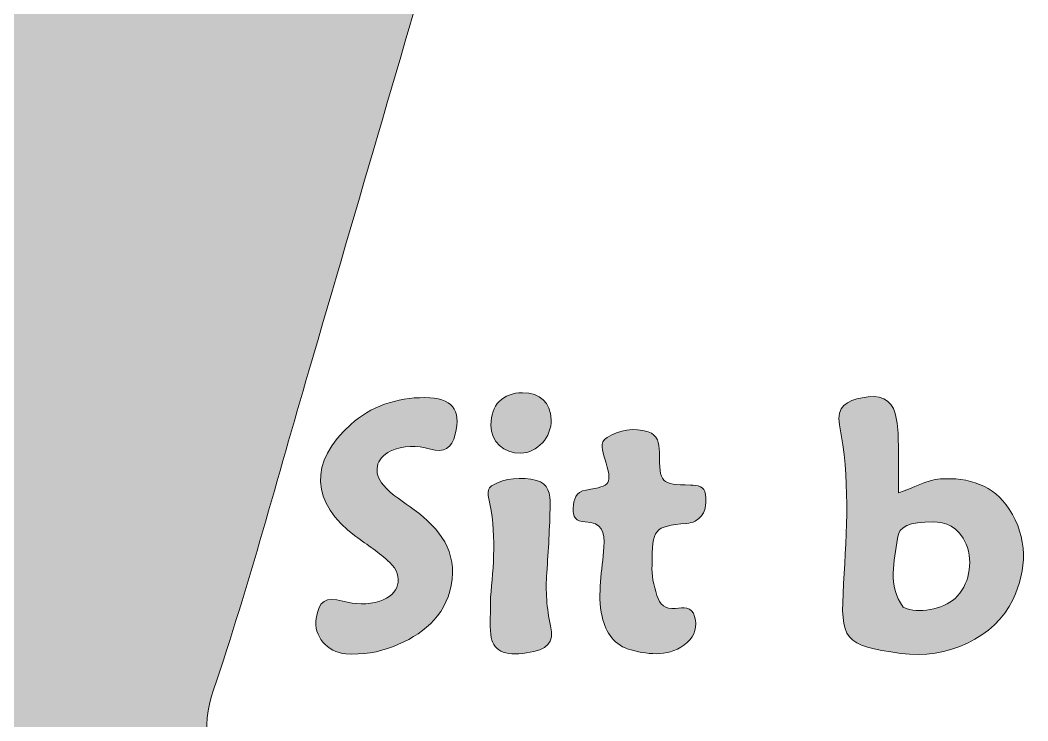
# Model space of a CAD drawing. Extents: x 542 to 1458, y -1458 to -542.
# Drawn here: x 999.9 to 1280.8, y -1195.3 to -1000 of the extents above; entities that cross this region are included whole.
import ezdxf

# ---------------------------------------------------------------- set-up
doc = ezdxf.new("R2010")
doc.units = 0
doc.header["$MEASUREMENT"] = 0
doc.layers.add('katman 1', color=7, linetype='Continuous')

# ---------------------------------------------------------------- blocks, each defined once
blk = doc.blocks.new('block 3')
at = {"layer": 'katman 1', "true_color": 0xffffff}
h = blk.add_hatch(color=7, dxfattribs=at)
h.dxf.hatch_style = 2
edge = h.paths.add_edge_path()
edge.add_spline(control_points=[(1179.06, -803.6), (1168.55, -802.65), (1164.66, -809.01), (1162.14, -817.65), (1134.98, -911.05), (1107.74, -1004.43), (1080.38, -1097.77), (1071.68, -1127.45), (1063.75, -1157.37), (1053.8, -1186.66), (1050.11, -1197.5), (1051.99, -1206.19), (1059.12, -1215.29), (1070.87, -1230.27), (1076.42, -1248.3), (1079.23, -1266.85), (1087.23, -1319.56), (1071.71, -1364.77), (1034.42, -1402.66), (1032.44, -1404.67), (1030.2, -1406.42), (1028.16, -1408.38), (1024.15, -1412.25), (1024.01, -1414.87), (1027.54, -1419.14), (1038.77, -1432.74), (1052.87, -1442.11), (1069.72, -1447.22), (1073.12, -1448.24), (1074.88, -1449.61), (1074.6, -1453.4), (1074.38, -1456.28), (1073.2, -1457.71), (1070.39, -1457.87), (1069.4, -1457.93), (1068.4, -1457.91), (1067.4, -1457.91), (974.92, -1457.91), (882.45, -1457.91), (789.97, -1457.91), (782.86, -1457.9), (781.66, -1456.24), (783.08, -1449.72), (783.68, -1446.96), (785.72, -1447.04), (787.47, -1446.51), (804.32, -1441.48), (817.84, -1431.64), (828.72, -1418.01), (832.87, -1412.81), (832.78, -1411.68), (827.94, -1407.15), (809.2, -1389.59), (793.65, -1369.66), (785.56, -1345.08), (767.82, -1291.22), (775.46, -1241.35), (811.12, -1196.6), (815.72, -1190.82), (816.74, -1185.2), (814.44, -1178.54), (813.69, -1176.34), (813.06, -1174.1), (812.33, -1171.89), (810.29, -1165.72), (805.02, -1161.74), (798.5, -1161.5), (796.84, -1161.44), (795.17, -1161.54), (793.51, -1161.62), (790.97, -1161.74), (789.37, -1160.39), (788.55, -1158.2), (787.54, -1155.48), (789.9, -1154.8), (791.59, -1153.9), (804.56, -1147.01), (817.18, -1139.61), (828.18, -1129.75), (829.92, -1128.2), (831.59, -1126.57), (833.33, -1125.02), (834.62, -1123.88), (835.54, -1121.39), (837.68, -1122.57), (839.65, -1123.66), (841.41, -1125.45), (841.41, -1128.11), (841.41, -1130.94), (841.26, -1133.77), (841.35, -1136.6), (841.66, -1146.31), (851.12, -1155.84), (860.76, -1156.28), (862.19, -1156.34), (863.31, -1155.62), (864.49, -1155.03), (872.25, -1151.15), (880.23, -1147.84), (888.82, -1146.31), (895.17, -1145.19), (897.74, -1140.87), (899.42, -1135.17), (914.34, -1084.62), (929.34, -1034.09), (944.4, -983.58), (965.21, -913.79), (986.09, -844.02), (1006.99, -774.26), (1009.17, -766.99), (1011.02, -759.95), (1003.58, -754.37), (1002.33, -753.42), (1002.45, -752.07), (1003.37, -750.8), (1004.36, -749.43), (1005.54, -749.77), (1006.92, -750.17), (1026.06, -755.8), (1045.23, -761.35), (1064.37, -766.97), (1100.43, -777.54), (1136.48, -788.13), (1172.52, -798.75), (1175.03, -799.49), (1177.64, -800.26), (1179.06, -803.6)], knot_values=[0, 0, 0, 0, 1, 1, 1, 2, 2, 2, 3, 3, 3, 4, 4, 4, 5, 5, 5, 6, 6, 6, 7, 7, 7, 8, 8, 8, 9, 9, 9, 10, 10, 10, 11, 11, 11, 12, 12, 12, 13, 13, 13, 14, 14, 14, 15, 15, 15, 16, 16, 16, 17, 17, 17, 18, 18, 18, 19, 19, 19, 20, 20, 20, 21, 21, 21, 22, 22, 22, 23, 23, 23, 24, 24, 24, 25, 25, 25, 26, 26, 26, 27, 27, 27, 28, 28, 28, 29, 29, 29, 30, 30, 30, 31, 31, 31, 32, 32, 32, 33, 33, 33, 34, 34, 34, 35, 35, 35, 36, 36, 36, 37, 37, 37, 38, 38, 38, 39, 39, 39, 40, 40, 40, 41, 41, 41, 42, 42, 42, 42], degree=3, periodic=1)
edge = h.paths.add_edge_path()
edge.add_spline(control_points=[(793.28, -1293.34), (793.52, -1297.5), (793.34, -1301.72), (794.06, -1305.79), (798.46, -1330.6), (806.88, -1353.66), (822.02, -1374.25), (849.64, -1411.8), (906.68, -1434.19), (953.06, -1424.39), (1006.08, -1413.18), (1040.89, -1381.1), (1058.18, -1330.07), (1064.65, -1310.98), (1067.39, -1291.34), (1062.52, -1271.2), (1061.08, -1265.25), (1059.11, -1263.48), (1053.15, -1265.1), (1049.74, -1266.03), (1046.1, -1267.45), (1042.98, -1265.41), (1036.24, -1261.01), (1029.94, -1262.52), (1023.12, -1265.19), (1014.63, -1268.52), (1006, -1269.14), (997.65, -1264.11), (996.04, -1263.14), (993.85, -1262.73), (991.92, -1262.73), (981.56, -1262.68), (971.36, -1262.32), (961.83, -1257.32), (958.25, -1255.45), (955.14, -1257.07), (954.13, -1261.03), (953.35, -1264.08), (951.42, -1265.2), (948.79, -1266.2), (945.57, -1267.43), (942.32, -1267.64), (938.98, -1267.48), (933.48, -1267.21), (928.09, -1267.32), (922.68, -1268.88), (917.39, -1270.41), (912.22, -1269.14), (908.43, -1265.1), (905.05, -1261.48), (902.39, -1261.53), (898.71, -1264.62), (892.45, -1269.89), (889.53, -1269.79), (882.44, -1266.09), (874.56, -1261.98), (866.86, -1262.94), (858.65, -1266.23), (849.31, -1269.97), (839.32, -1267.71), (830.1, -1265.19), (826.51, -1264.21), (824.14, -1263.55), (821.2, -1265.56), (816.15, -1269), (810.83, -1269.53), (805.07, -1267.48), (798.95, -1265.3), (795.81, -1267.07), (794.82, -1273.45), (793.81, -1280.03), (792.82, -1286.64), (793.28, -1293.34)], knot_values=[0, 0, 0, 0, 1, 1, 1, 2, 2, 2, 3, 3, 3, 4, 4, 4, 5, 5, 5, 6, 6, 6, 7, 7, 7, 8, 8, 8, 9, 9, 9, 10, 10, 10, 11, 11, 11, 12, 12, 12, 13, 13, 13, 14, 14, 14, 15, 15, 15, 16, 16, 16, 17, 17, 17, 18, 18, 18, 19, 19, 19, 20, 20, 20, 21, 21, 21, 22, 22, 22, 23, 23, 23, 24, 24, 24, 24], degree=3, periodic=1)
at = {"layer": 'katman 1', "lineweight": 0}
blk.add_open_spline([(1179.06, -803.6), (1168.55, -802.65), (1164.66, -809.01), (1162.14, -817.65), (1134.98, -911.05), (1107.74, -1004.43), (1080.38, -1097.77), (1071.68, -1127.45), (1063.75, -1157.37), (1053.8, -1186.66), (1050.11, -1197.5), (1051.99, -1206.19), (1059.12, -1215.29), (1070.87, -1230.27), (1076.42, -1248.3), (1079.23, -1266.85), (1087.23, -1319.56), (1071.71, -1364.77), (1034.42, -1402.66), (1032.44, -1404.67), (1030.2, -1406.42), (1028.16, -1408.38), (1024.15, -1412.25), (1024.01, -1414.87), (1027.54, -1419.14), (1038.77, -1432.74), (1052.87, -1442.11), (1069.72, -1447.22), (1073.12, -1448.24), (1074.88, -1449.61), (1074.6, -1453.4), (1074.38, -1456.28), (1073.2, -1457.71), (1070.39, -1457.87), (1069.4, -1457.93), (1068.4, -1457.91), (1067.4, -1457.91), (974.92, -1457.91), (882.45, -1457.91), (789.97, -1457.91), (782.86, -1457.9), (781.66, -1456.24), (783.08, -1449.72), (783.68, -1446.96), (785.72, -1447.04), (787.47, -1446.51), (804.32, -1441.48), (817.84, -1431.64), (828.72, -1418.01), (832.87, -1412.81), (832.78, -1411.68), (827.94, -1407.15), (809.2, -1389.59), (793.65, -1369.66), (785.56, -1345.08), (767.82, -1291.22), (775.46, -1241.35), (811.12, -1196.6), (815.72, -1190.82), (816.74, -1185.2), (814.44, -1178.54), (813.69, -1176.34), (813.06, -1174.1), (812.33, -1171.89), (810.29, -1165.72), (805.02, -1161.74), (798.5, -1161.5), (796.84, -1161.44), (795.17, -1161.54), (793.51, -1161.62), (790.97, -1161.74), (789.37, -1160.39), (788.55, -1158.2), (787.54, -1155.48), (789.9, -1154.8), (791.59, -1153.9), (804.56, -1147.01), (817.18, -1139.61), (828.18, -1129.75), (829.92, -1128.2), (831.59, -1126.57), (833.33, -1125.02), (834.62, -1123.88), (835.54, -1121.39), (837.68, -1122.57), (839.65, -1123.66), (841.41, -1125.45), (841.41, -1128.11), (841.41, -1130.94), (841.26, -1133.77), (841.35, -1136.6), (841.66, -1146.31), (851.12, -1155.84), (860.76, -1156.28), (862.19, -1156.34), (863.31, -1155.62), (864.49, -1155.03), (872.25, -1151.15), (880.23, -1147.84), (888.82, -1146.31), (895.17, -1145.19), (897.74, -1140.87), (899.42, -1135.17), (914.34, -1084.62), (929.34, -1034.09), (944.4, -983.58), (965.21, -913.79), (986.09, -844.02), (1006.99, -774.26), (1009.17, -766.99), (1011.02, -759.95), (1003.58, -754.37), (1002.33, -753.42), (1002.45, -752.07), (1003.37, -750.8), (1004.36, -749.43), (1005.54, -749.77), (1006.92, -750.17), (1026.06, -755.8), (1045.23, -761.35), (1064.37, -766.97), (1100.43, -777.54), (1136.48, -788.13), (1172.52, -798.75), (1175.03, -799.49), (1177.64, -800.26), (1179.06, -803.6)], degree=3, knots=[0, 0, 0, 0, 1, 1, 1, 2, 2, 2, 3, 3, 3, 4, 4, 4, 5, 5, 5, 6, 6, 6, 7, 7, 7, 8, 8, 8, 9, 9, 9, 10, 10, 10, 11, 11, 11, 12, 12, 12, 13, 13, 13, 14, 14, 14, 15, 15, 15, 16, 16, 16, 17, 17, 17, 18, 18, 18, 19, 19, 19, 20, 20, 20, 21, 21, 21, 22, 22, 22, 23, 23, 23, 24, 24, 24, 25, 25, 25, 26, 26, 26, 27, 27, 27, 28, 28, 28, 29, 29, 29, 30, 30, 30, 31, 31, 31, 32, 32, 32, 33, 33, 33, 34, 34, 34, 35, 35, 35, 36, 36, 36, 37, 37, 37, 38, 38, 38, 39, 39, 39, 40, 40, 40, 41, 41, 41, 42, 42, 42, 42], dxfattribs=at)
blk = doc.blocks.new('block 2')
at = {"layer": 'katman 1', "true_color": 0x00e704}
h = blk.add_hatch(color=3, dxfattribs=at)
h.dxf.hatch_style = 2
edge = h.paths.add_edge_path()
edge.add_spline(control_points=[(1139.98, -1103.86), (1144.86, -1103.83), (1147.8, -1106.6), (1147.94, -1111.37), (1148.08, -1116.18), (1144.08, -1120.6), (1139.49, -1120.71), (1134.68, -1120.82), (1131.16, -1117.53), (1131.14, -1112.9), (1131.11, -1107.28), (1134.41, -1103.9), (1139.98, -1103.86)], knot_values=[0, 0, 0, 0, 1, 1, 1, 2, 2, 2, 3, 3, 3, 4, 4, 4, 4], degree=3, periodic=1)
h = blk.add_hatch(color=3, dxfattribs=at)
h.dxf.hatch_style = 2
edge = h.paths.add_edge_path()
edge.add_spline(control_points=[(1112.72, -1105.22), (1120.33, -1105.27), (1122.88, -1108.46), (1121.2, -1115.43), (1120.25, -1119.38), (1118.06, -1120.68), (1114.27, -1119.57), (1110.48, -1118.45), (1106.68, -1118.45), (1103.1, -1120.15), (1099.01, -1122.1), (1098.21, -1126.18), (1101.15, -1129.63), (1103.55, -1132.46), (1106.79, -1134.28), (1109.73, -1136.46), (1116.85, -1141.71), (1121.89, -1148.14), (1120.04, -1157.58), (1118.31, -1166.46), (1111.86, -1171.4), (1103.94, -1174.56), (1099.75, -1176.23), (1095.24, -1176.93), (1090.71, -1176.62), (1085.44, -1176.26), (1081.64, -1171.59), (1082.43, -1166.75), (1083.23, -1161.83), (1084.97, -1160.64), (1089.85, -1161.92), (1093.31, -1162.83), (1096.72, -1163.05), (1100.17, -1161.94), (1105.6, -1160.2), (1107.07, -1155.08), (1102.95, -1151.18), (1100.07, -1148.46), (1096.67, -1146.27), (1093.46, -1143.89), (1080.87, -1134.54), (1080.36, -1123.2), (1092.07, -1112.68), (1097.53, -1107.78), (1104.79, -1105.16), (1112.72, -1105.22)], knot_values=[0, 0, 0, 0, 1, 1, 1, 2, 2, 2, 3, 3, 3, 4, 4, 4, 5, 5, 5, 6, 6, 6, 7, 7, 7, 8, 8, 8, 9, 9, 9, 10, 10, 10, 11, 11, 11, 12, 12, 12, 13, 13, 13, 14, 14, 14, 15, 15, 15, 15], degree=3, periodic=1)
h = blk.add_hatch(color=3, dxfattribs=at)
h.dxf.hatch_style = 2
edge = h.paths.add_edge_path()
edge.add_spline(control_points=[(1275.62, -1136.27), (1271.27, -1129.58), (1264.32, -1127.41), (1256.49, -1127.87), (1252.44, -1128.11), (1249.06, -1130.47), (1244.73, -1131.75), (1244.73, -1126.57), (1244.82, -1121.78), (1244.7, -1117), (1244.63, -1114.53), (1244.49, -1111.98), (1243.85, -1109.61), (1242.79, -1105.62), (1239.43, -1104.21), (1234.62, -1105.24), (1230.49, -1106.12), (1227.27, -1107.63), (1228.31, -1112.84), (1231.24, -1127.51), (1230.37, -1142.27), (1229.46, -1157.04), (1228.47, -1173), (1229.48, -1174.19), (1245.46, -1176.49), (1258.2, -1178.33), (1271.76, -1172.04), (1276.67, -1161.53), (1280.63, -1153.07), (1280.82, -1144.26), (1275.62, -1136.27)], knot_values=[0, 0, 0, 0, 1, 1, 1, 2, 2, 2, 3, 3, 3, 4, 4, 4, 5, 5, 5, 6, 6, 6, 7, 7, 7, 8, 8, 8, 9, 9, 9, 10, 10, 10, 10], degree=3, periodic=1)
edge = h.paths.add_edge_path()
edge.add_spline(control_points=[(1260.53, -1161.19), (1257.22, -1164.23), (1249.98, -1165.56), (1246.49, -1163.77), (1246.35, -1163.69), (1246.13, -1163.68), (1246.04, -1163.57), (1241.75, -1157.52), (1243.55, -1150.86), (1244.46, -1144.44), (1244.95, -1140.98), (1247.62, -1139.86), (1254.43, -1139.82), (1257.56, -1139.85), (1261.67, -1141.09), (1263.63, -1146.03), (1265.73, -1151.33), (1264.42, -1157.62), (1260.53, -1161.19)], knot_values=[0, 0, 0, 0, 1, 1, 1, 2, 2, 2, 3, 3, 3, 4, 4, 4, 5, 5, 5, 6, 6, 6, 6], degree=3, periodic=1)
h = blk.add_hatch(color=3, dxfattribs=at)
h.dxf.hatch_style = 2
edge = h.paths.add_edge_path()
edge.add_spline(control_points=[(1176.1, -1151.93), (1175.78, -1154.59), (1176.55, -1157.49), (1177.43, -1160.36), (1178.19, -1162.84), (1179.73, -1164.31), (1182.59, -1163.98), (1184.74, -1163.73), (1187.19, -1163.34), (1187.94, -1166.2), (1188.65, -1168.93), (1188.16, -1171.49), (1185.86, -1173.45), (1181.1, -1177.52), (1175.61, -1176.94), (1170.22, -1175.54), (1165.62, -1174.35), (1163.17, -1170.82), (1162.14, -1166.26), (1160.69, -1159.77), (1162.22, -1153.33), (1162.65, -1146.9), (1162.94, -1142.64), (1162.13, -1139.96), (1157.44, -1139.84), (1154.82, -1139.78), (1153.87, -1138.43), (1154.07, -1136.02), (1154.27, -1133.62), (1154.61, -1131.48), (1157.74, -1130.97), (1164.76, -1129.84), (1165.02, -1129.33), (1162.89, -1122.26), (1162.25, -1120.13), (1161.27, -1117.72), (1163.51, -1116.35), (1166.98, -1114.24), (1170.93, -1113.45), (1174.97, -1114.78), (1177.65, -1115.66), (1178.09, -1117.86), (1178.1, -1120.38), (1178.14, -1129.15), (1178.4, -1129.41), (1186.82, -1129.6), (1188.8, -1129.64), (1190.69, -1129.87), (1190.96, -1132.21), (1191.3, -1135.1), (1191.02, -1137.94), (1188.12, -1139.63), (1187.43, -1140.03), (1186.54, -1140.19), (1185.72, -1140.26), (1176.53, -1141.16), (1176.09, -1141.66), (1176.1, -1151.93)], knot_values=[0, 0, 0, 0, 1, 1, 1, 2, 2, 2, 3, 3, 3, 4, 4, 4, 5, 5, 5, 6, 6, 6, 7, 7, 7, 8, 8, 8, 9, 9, 9, 10, 10, 10, 11, 11, 11, 12, 12, 12, 13, 13, 13, 14, 14, 14, 15, 15, 15, 16, 16, 16, 17, 17, 17, 18, 18, 18, 19, 19, 19, 19], degree=3, periodic=1)
h = blk.add_hatch(color=3, dxfattribs=at)
h.dxf.hatch_style = 2
edge = h.paths.add_edge_path()
edge.add_spline(control_points=[(1131.04, -1160.81), (1131.86, -1152.49), (1132.76, -1142.72), (1130.48, -1133), (1130.19, -1131.76), (1130.39, -1130.37), (1131.34, -1129.8), (1135.23, -1127.49), (1139.62, -1127.34), (1143.83, -1128.3), (1147.12, -1129.04), (1147.76, -1132.23), (1147.68, -1135.12), (1147.52, -1141.43), (1147.17, -1147.74), (1146.71, -1154.03), (1146.34, -1159.03), (1146.7, -1163.93), (1147.76, -1168.83), (1148.78, -1173.58), (1147.04, -1175.43), (1141.09, -1176.37), (1134.89, -1177.34), (1131.5, -1175.69), (1131.1, -1171.23), (1130.82, -1168.27), (1131.04, -1165.25), (1131.04, -1160.81)], knot_values=[0, 0, 0, 0, 1, 1, 1, 2, 2, 2, 3, 3, 3, 4, 4, 4, 5, 5, 5, 6, 6, 6, 7, 7, 7, 8, 8, 8, 9, 9, 9, 9], degree=3, periodic=1)
at = {"layer": 'katman 1', "lineweight": 0}
for points, knots in [([(1139.98, -1103.86), (1144.86, -1103.83), (1147.8, -1106.6), (1147.94, -1111.37), (1148.08, -1116.18), (1144.08, -1120.6), (1139.49, -1120.71), (1134.68, -1120.82), (1131.16, -1117.53), (1131.14, -1112.9), (1131.11, -1107.28), (1134.41, -1103.9), (1139.98, -1103.86)], [0, 0, 0, 0, 1, 1, 1, 2, 2, 2, 3, 3, 3, 4, 4, 4, 4]), ([(1112.72, -1105.22), (1120.33, -1105.27), (1122.88, -1108.46), (1121.2, -1115.43), (1120.25, -1119.38), (1118.06, -1120.68), (1114.27, -1119.57), (1110.48, -1118.45), (1106.68, -1118.45), (1103.1, -1120.15), (1099.01, -1122.1), (1098.21, -1126.18), (1101.15, -1129.63), (1103.55, -1132.46), (1106.79, -1134.28), (1109.73, -1136.46), (1116.85, -1141.71), (1121.89, -1148.14), (1120.04, -1157.58), (1118.31, -1166.46), (1111.86, -1171.4), (1103.94, -1174.56), (1099.75, -1176.23), (1095.24, -1176.93), (1090.71, -1176.62), (1085.44, -1176.26), (1081.64, -1171.59), (1082.43, -1166.75), (1083.23, -1161.83), (1084.97, -1160.64), (1089.85, -1161.92), (1093.31, -1162.83), (1096.72, -1163.05), (1100.17, -1161.94), (1105.6, -1160.2), (1107.07, -1155.08), (1102.95, -1151.18), (1100.07, -1148.46), (1096.67, -1146.27), (1093.46, -1143.89), (1080.87, -1134.54), (1080.36, -1123.2), (1092.07, -1112.68), (1097.53, -1107.78), (1104.79, -1105.16), (1112.72, -1105.22)], [0, 0, 0, 0, 1, 1, 1, 2, 2, 2, 3, 3, 3, 4, 4, 4, 5, 5, 5, 6, 6, 6, 7, 7, 7, 8, 8, 8, 9, 9, 9, 10, 10, 10, 11, 11, 11, 12, 12, 12, 13, 13, 13, 14, 14, 14, 15, 15, 15, 15]), ([(1275.62, -1136.27), (1271.27, -1129.58), (1264.32, -1127.41), (1256.49, -1127.87), (1252.44, -1128.11), (1249.06, -1130.47), (1244.73, -1131.75), (1244.73, -1126.57), (1244.82, -1121.78), (1244.7, -1117), (1244.63, -1114.53), (1244.49, -1111.98), (1243.85, -1109.61), (1242.79, -1105.62), (1239.43, -1104.21), (1234.62, -1105.24), (1230.49, -1106.12), (1227.27, -1107.63), (1228.31, -1112.84), (1231.24, -1127.51), (1230.37, -1142.27), (1229.46, -1157.04), (1228.47, -1173), (1229.48, -1174.19), (1245.46, -1176.49), (1258.2, -1178.33), (1271.76, -1172.04), (1276.67, -1161.53), (1280.63, -1153.07), (1280.82, -1144.26), (1275.62, -1136.27)], [0, 0, 0, 0, 1, 1, 1, 2, 2, 2, 3, 3, 3, 4, 4, 4, 5, 5, 5, 6, 6, 6, 7, 7, 7, 8, 8, 8, 9, 9, 9, 10, 10, 10, 10]), ([(1176.1, -1151.93), (1175.78, -1154.59), (1176.55, -1157.49), (1177.43, -1160.36), (1178.19, -1162.84), (1179.73, -1164.31), (1182.59, -1163.98), (1184.74, -1163.73), (1187.19, -1163.34), (1187.94, -1166.2), (1188.65, -1168.93), (1188.16, -1171.49), (1185.86, -1173.45), (1181.1, -1177.52), (1175.61, -1176.94), (1170.22, -1175.54), (1165.62, -1174.35), (1163.17, -1170.82), (1162.14, -1166.26), (1160.69, -1159.77), (1162.22, -1153.33), (1162.65, -1146.9), (1162.94, -1142.64), (1162.13, -1139.96), (1157.44, -1139.84), (1154.82, -1139.78), (1153.87, -1138.43), (1154.07, -1136.02), (1154.27, -1133.62), (1154.61, -1131.48), (1157.74, -1130.97), (1164.76, -1129.84), (1165.02, -1129.33), (1162.89, -1122.26), (1162.25, -1120.13), (1161.27, -1117.72), (1163.51, -1116.35), (1166.98, -1114.24), (1170.93, -1113.45), (1174.97, -1114.78), (1177.65, -1115.66), (1178.09, -1117.86), (1178.1, -1120.38), (1178.14, -1129.15), (1178.4, -1129.41), (1186.82, -1129.6), (1188.8, -1129.64), (1190.69, -1129.87), (1190.96, -1132.21), (1191.3, -1135.1), (1191.02, -1137.94), (1188.12, -1139.63), (1187.43, -1140.03), (1186.54, -1140.19), (1185.72, -1140.26), (1176.53, -1141.16), (1176.09, -1141.66), (1176.1, -1151.93)], [0, 0, 0, 0, 1, 1, 1, 2, 2, 2, 3, 3, 3, 4, 4, 4, 5, 5, 5, 6, 6, 6, 7, 7, 7, 8, 8, 8, 9, 9, 9, 10, 10, 10, 11, 11, 11, 12, 12, 12, 13, 13, 13, 14, 14, 14, 15, 15, 15, 16, 16, 16, 17, 17, 17, 18, 18, 18, 19, 19, 19, 19]), ([(1131.04, -1160.81), (1131.86, -1152.49), (1132.76, -1142.72), (1130.48, -1133), (1130.19, -1131.76), (1130.39, -1130.37), (1131.34, -1129.8), (1135.23, -1127.49), (1139.62, -1127.34), (1143.83, -1128.3), (1147.12, -1129.04), (1147.76, -1132.23), (1147.68, -1135.12), (1147.52, -1141.43), (1147.17, -1147.74), (1146.71, -1154.03), (1146.34, -1159.03), (1146.7, -1163.93), (1147.76, -1168.83), (1148.78, -1173.58), (1147.04, -1175.43), (1141.09, -1176.37), (1134.89, -1177.34), (1131.5, -1175.69), (1131.1, -1171.23), (1130.82, -1168.27), (1131.04, -1165.25), (1131.04, -1160.81)], [0, 0, 0, 0, 1, 1, 1, 2, 2, 2, 3, 3, 3, 4, 4, 4, 5, 5, 5, 6, 6, 6, 7, 7, 7, 8, 8, 8, 9, 9, 9, 9]), ([(1260.53, -1161.19), (1257.22, -1164.23), (1249.98, -1165.56), (1246.49, -1163.77), (1246.35, -1163.69), (1246.13, -1163.68), (1246.04, -1163.57), (1241.75, -1157.52), (1243.55, -1150.86), (1244.46, -1144.44), (1244.95, -1140.98), (1247.62, -1139.86), (1254.43, -1139.82), (1257.56, -1139.85), (1261.67, -1141.09), (1263.63, -1146.03), (1265.73, -1151.33), (1264.42, -1157.62), (1260.53, -1161.19)], [0, 0, 0, 0, 1, 1, 1, 2, 2, 2, 3, 3, 3, 4, 4, 4, 5, 5, 5, 6, 6, 6, 6])]:
    blk.add_open_spline(points, degree=3, knots=knots, dxfattribs=at)
at = {"layer": 'katman 1'}
blk.add_blockref('block 3', (0, 0), dxfattribs=at)

msp = doc.modelspace()

# ---------------------------------------------------------------- block references
at = {"layer": 'katman 1'}
msp.add_blockref('block 2', (0, 0), dxfattribs=at)

doc.saveas('drawing.dxf')
